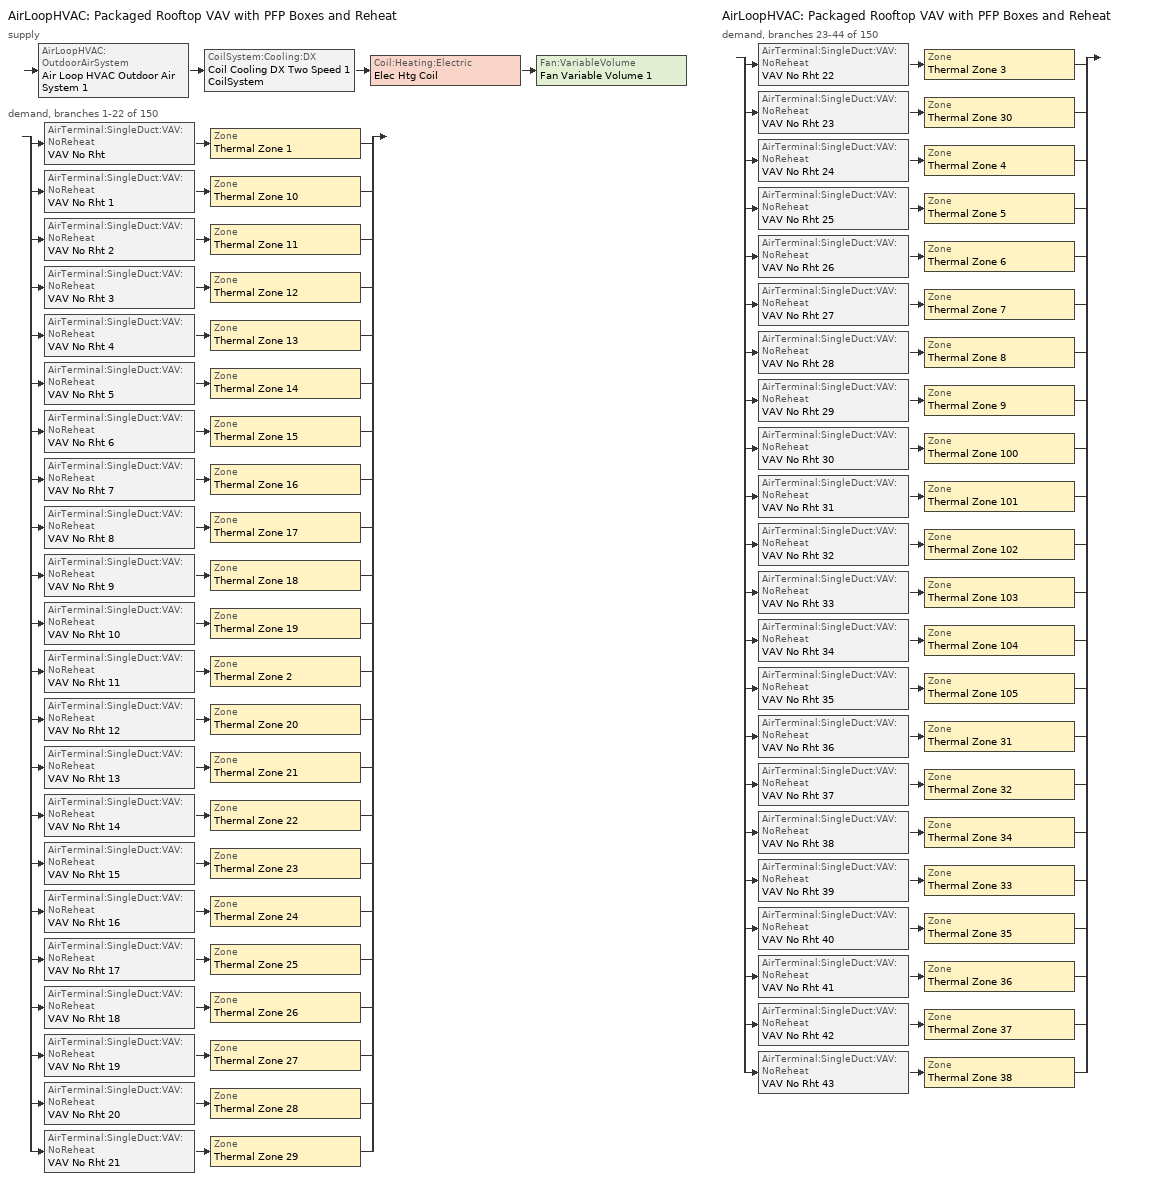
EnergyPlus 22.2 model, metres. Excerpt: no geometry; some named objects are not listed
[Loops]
AirLoopHVAC 'Packaged Rooftop VAV with PFP Boxes and Reheat'
 supply: AirLoopHVAC:OutdoorAirSystem 'Air Loop HVAC Outdoor Air System 1' > CoilSystem:Cooling:DX 'Coil Cooling DX Two Speed 1 CoilSystem' > Coil:Heating:Electric 'Elec Htg Coil' > Fan:VariableVolume 'Fan Variable Volume 1'
 demand, branches 1-22 of 150: split
  | AirTerminal:SingleDuct:VAV:NoReheat 'VAV No Rht' > Zone 'Thermal Zone 1'
  | AirTerminal:SingleDuct:VAV:NoReheat 'VAV No Rht 1' > Zone 'Thermal Zone 10'
  | AirTerminal:SingleDuct:VAV:NoReheat 'VAV No Rht 2' > Zone 'Thermal Zone 11'
  | AirTerminal:SingleDuct:VAV:NoReheat 'VAV No Rht 3' > Zone 'Thermal Zone 12'
  | AirTerminal:SingleDuct:VAV:NoReheat 'VAV No Rht 4' > Zone 'Thermal Zone 13'
  | AirTerminal:SingleDuct:VAV:NoReheat 'VAV No Rht 5' > Zone 'Thermal Zone 14'
  | AirTerminal:SingleDuct:VAV:NoReheat 'VAV No Rht 6' > Zone 'Thermal Zone 15'
  | AirTerminal:SingleDuct:VAV:NoReheat 'VAV No Rht 7' > Zone 'Thermal Zone 16'
  | AirTerminal:SingleDuct:VAV:NoReheat 'VAV No Rht 8' > Zone 'Thermal Zone 17'
  | AirTerminal:SingleDuct:VAV:NoReheat 'VAV No Rht 9' > Zone 'Thermal Zone 18'
  | AirTerminal:SingleDuct:VAV:NoReheat 'VAV No Rht 10' > Zone 'Thermal Zone 19'
  | AirTerminal:SingleDuct:VAV:NoReheat 'VAV No Rht 11' > Zone 'Thermal Zone 2'
  | AirTerminal:SingleDuct:VAV:NoReheat 'VAV No Rht 12' > Zone 'Thermal Zone 20'
  | AirTerminal:SingleDuct:VAV:NoReheat 'VAV No Rht 13' > Zone 'Thermal Zone 21'
  | AirTerminal:SingleDuct:VAV:NoReheat 'VAV No Rht 14' > Zone 'Thermal Zone 22'
  | AirTerminal:SingleDuct:VAV:NoReheat 'VAV No Rht 15' > Zone 'Thermal Zone 23'
  | AirTerminal:SingleDuct:VAV:NoReheat 'VAV No Rht 16' > Zone 'Thermal Zone 24'
  | AirTerminal:SingleDuct:VAV:NoReheat 'VAV No Rht 17' > Zone 'Thermal Zone 25'
  | AirTerminal:SingleDuct:VAV:NoReheat 'VAV No Rht 18' > Zone 'Thermal Zone 26'
  | AirTerminal:SingleDuct:VAV:NoReheat 'VAV No Rht 19' > Zone 'Thermal Zone 27'
  | AirTerminal:SingleDuct:VAV:NoReheat 'VAV No Rht 20' > Zone 'Thermal Zone 28'
  | AirTerminal:SingleDuct:VAV:NoReheat 'VAV No Rht 21' > Zone 'Thermal Zone 29'
AirLoopHVAC 'Packaged Rooftop VAV with PFP Boxes and Reheat'
 demand, branches 23-44 of 150: split
  | AirTerminal:SingleDuct:VAV:NoReheat 'VAV No Rht 22' > Zone 'Thermal Zone 3'
  | AirTerminal:SingleDuct:VAV:NoReheat 'VAV No Rht 23' > Zone 'Thermal Zone 30'
  | AirTerminal:SingleDuct:VAV:NoReheat 'VAV No Rht 24' > Zone 'Thermal Zone 4'
  | AirTerminal:SingleDuct:VAV:NoReheat 'VAV No Rht 25' > Zone 'Thermal Zone 5'
  | AirTerminal:SingleDuct:VAV:NoReheat 'VAV No Rht 26' > Zone 'Thermal Zone 6'
  | AirTerminal:SingleDuct:VAV:NoReheat 'VAV No Rht 27' > Zone 'Thermal Zone 7'
  | AirTerminal:SingleDuct:VAV:NoReheat 'VAV No Rht 28' > Zone 'Thermal Zone 8'
  | AirTerminal:SingleDuct:VAV:NoReheat 'VAV No Rht 29' > Zone 'Thermal Zone 9'
  | AirTerminal:SingleDuct:VAV:NoReheat 'VAV No Rht 30' > Zone 'Thermal Zone 100'
  | AirTerminal:SingleDuct:VAV:NoReheat 'VAV No Rht 31' > Zone 'Thermal Zone 101'
  | AirTerminal:SingleDuct:VAV:NoReheat 'VAV No Rht 32' > Zone 'Thermal Zone 102'
  | AirTerminal:SingleDuct:VAV:NoReheat 'VAV No Rht 33' > Zone 'Thermal Zone 103'
  | AirTerminal:SingleDuct:VAV:NoReheat 'VAV No Rht 34' > Zone 'Thermal Zone 104'
  | AirTerminal:SingleDuct:VAV:NoReheat 'VAV No Rht 35' > Zone 'Thermal Zone 105'
  | AirTerminal:SingleDuct:VAV:NoReheat 'VAV No Rht 36' > Zone 'Thermal Zone 31'
  | AirTerminal:SingleDuct:VAV:NoReheat 'VAV No Rht 37' > Zone 'Thermal Zone 32'
  | AirTerminal:SingleDuct:VAV:NoReheat 'VAV No Rht 38' > Zone 'Thermal Zone 34'
  | AirTerminal:SingleDuct:VAV:NoReheat 'VAV No Rht 39' > Zone 'Thermal Zone 33'
  | AirTerminal:SingleDuct:VAV:NoReheat 'VAV No Rht 40' > Zone 'Thermal Zone 35'
  | AirTerminal:SingleDuct:VAV:NoReheat 'VAV No Rht 41' > Zone 'Thermal Zone 36'
  | AirTerminal:SingleDuct:VAV:NoReheat 'VAV No Rht 42' > Zone 'Thermal Zone 37'
  | AirTerminal:SingleDuct:VAV:NoReheat 'VAV No Rht 43' > Zone 'Thermal Zone 38'
[DesignSpecification:OutdoorAir]
189.1-2009 - Office - ClosedOffice - CZ4-8 Ventilation: Outdoor Air Method=Sum; Outdoor Air Flow per Person=0.00943895; Outdoor Air Flow per Zone Floor Area=0; Outdoor Air Flow per Zone=0; Outdoor Air Flow Air Changes per Hour=0
[DesignSpecification:OutdoorAir:SpaceList] Space 1 Design Specification Outdoor Air Object=189.1-2009 - Office - ClosedOffice - CZ4-8 Ventilation
Name | Space 1
Thermal Zone 1 DSOA Space List | Space 1 - 9
Thermal Zone 10 DSOA Space List | Space 1 - 2
Thermal Zone 100 DSOA Space List | Space 7 - 10
Thermal Zone 101 DSOA Space List | Space 7 - 11
Thermal Zone 102 DSOA Space List | Space 7 - 12
Thermal Zone 103 DSOA Space List | Space 7 - 13
Thermal Zone 104 DSOA Space List | Space 7 - 14
Thermal Zone 105 DSOA Space List | Space 7 - 15
Thermal Zone 11 DSOA Space List | Space 1 - 3
Thermal Zone 12 DSOA Space List | Space 1 - 6
Thermal Zone 13 DSOA Space List | Space 1 - 7
Thermal Zone 14 DSOA Space List | Space 1 - 4
Thermal Zone 15 DSOA Space List | Space 1 - 5
Thermal Zone 16 DSOA Space List | Space 2 - 1
Thermal Zone 17 DSOA Space List | Space 2 - 2
Thermal Zone 18 DSOA Space List | Space 2 - 3
Thermal Zone 19 DSOA Space List | Space 2 - 4
Thermal Zone 2 DSOA Space List | Space 1 - 11
Thermal Zone 20 DSOA Space List | Space 2 - 5
Thermal Zone 21 DSOA Space List | Space 2 - 6
Thermal Zone 22 DSOA Space List | Space 2 - 7
Thermal Zone 23 DSOA Space List | Space 2 - 8
Thermal Zone 24 DSOA Space List | Space 2 - 9
Thermal Zone 25 DSOA Space List | Space 2 - 10
Thermal Zone 26 DSOA Space List | Space 2 - 11
Thermal Zone 27 DSOA Space List | Space 2 - 12
Thermal Zone 28 DSOA Space List | Space 2 - 13
Thermal Zone 29 DSOA Space List | Space 2 - 14
Thermal Zone 3 DSOA Space List | Space 1 - 14
Thermal Zone 30 DSOA Space List | Space 2 - 15
Thermal Zone 31 DSOA Space List | Space 3 - 1
Thermal Zone 32 DSOA Space List | Space 3 - 2
Thermal Zone 33 DSOA Space List | Space 3 - 3
Thermal Zone 34 DSOA Space List | Space 3 - 4
Thermal Zone 35 DSOA Space List | Space 3 - 5
Thermal Zone 36 DSOA Space List | Space 3 - 6
Thermal Zone 37 DSOA Space List | Space 3 - 7
Thermal Zone 38 DSOA Space List | Space 3 - 8
Thermal Zone 4 DSOA Space List | Space 1 - 15
Thermal Zone 5 DSOA Space List | Space 1 - 8
Thermal Zone 6 DSOA Space List | Space 1 - 10
Thermal Zone 7 DSOA Space List | Space 1 - 12
Thermal Zone 8 DSOA Space List | Space 1 - 13
Thermal Zone 9 DSOA Space List | Space 1 - 1
[Sizing:Zone] Zone Cooling Design Supply Air Temperature Input Method=SupplyAirTemperature; Zone Cooling Design Supply Air Temperature=14; Zone Cooling Design Supply Air Temperature Difference=11.11; Zone Heating Design Supply Air Temperature Input Method=SupplyAirTemperature; Zone Heating Design Supply Air Temperature=40; Zone Heating Design Supply Air Temperature Difference=11.11; Zone Cooling Design Supply Air Humidity Ratio=0.0085; Zone Heating Design Supply Air Humidity Ratio=0.008; Cooling Design Air Flow Method=DesignDay; Cooling Design Air Flow Rate=0; Cooling Minimum Air Flow per Zone Floor Area=0.000762; Cooling Minimum Air Flow=0; Cooling Minimum Air Flow Fraction=0; Heating Design Air Flow Method=DesignDay; Heating Design Air Flow Rate=0; Heating Maximum Air Flow per Zone Floor Area=0.002032; Heating Maximum Air Flow=0.141576; Heating Maximum Air Flow Fraction=0.3; Account for Dedicated Outdoor Air System=No; Zone Load Sizing Method=Sensible Load Only No Latent Load; Zone Latent Cooling Design Supply Air Humidity Ratio Input Method=HumidityRatioDifference; Zone Cooling Design Supply Air Humidity Ratio Difference=0.005; Zone Latent Heating Design Supply Air Humidity Ratio Input Method=HumidityRatioDifference; Zone Humidification Design Supply Air Humidity Ratio Difference=0.005
Name | Design Specification Outdoor Air Object
Thermal Zone 1 | Thermal Zone 1 DSOA Space List
Thermal Zone 10 | Thermal Zone 10 DSOA Space List
Thermal Zone 100 | Thermal Zone 100 DSOA Space List
Thermal Zone 101 | Thermal Zone 101 DSOA Space List
Thermal Zone 102 | Thermal Zone 102 DSOA Space List
Thermal Zone 103 | Thermal Zone 103 DSOA Space List
Thermal Zone 104 | Thermal Zone 104 DSOA Space List
Thermal Zone 105 | Thermal Zone 105 DSOA Space List
Thermal Zone 11 | Thermal Zone 11 DSOA Space List
Thermal Zone 12 | Thermal Zone 12 DSOA Space List
Thermal Zone 13 | Thermal Zone 13 DSOA Space List
Thermal Zone 14 | Thermal Zone 14 DSOA Space List
Thermal Zone 15 | Thermal Zone 15 DSOA Space List
Thermal Zone 16 | Thermal Zone 16 DSOA Space List
Thermal Zone 17 | Thermal Zone 17 DSOA Space List
Thermal Zone 18 | Thermal Zone 18 DSOA Space List
Thermal Zone 19 | Thermal Zone 19 DSOA Space List
Thermal Zone 2 | Thermal Zone 2 DSOA Space List
Thermal Zone 20 | Thermal Zone 20 DSOA Space List
Thermal Zone 21 | Thermal Zone 21 DSOA Space List
Thermal Zone 22 | Thermal Zone 22 DSOA Space List
Thermal Zone 23 | Thermal Zone 23 DSOA Space List
Thermal Zone 24 | Thermal Zone 24 DSOA Space List
Thermal Zone 25 | Thermal Zone 25 DSOA Space List
Thermal Zone 26 | Thermal Zone 26 DSOA Space List
Thermal Zone 27 | Thermal Zone 27 DSOA Space List
Thermal Zone 28 | Thermal Zone 28 DSOA Space List
Thermal Zone 29 | Thermal Zone 29 DSOA Space List
Thermal Zone 3 | Thermal Zone 3 DSOA Space List
Thermal Zone 30 | Thermal Zone 30 DSOA Space List
Thermal Zone 31 | Thermal Zone 31 DSOA Space List
Thermal Zone 32 | Thermal Zone 32 DSOA Space List
Thermal Zone 33 | Thermal Zone 33 DSOA Space List
Thermal Zone 34 | Thermal Zone 34 DSOA Space List
Thermal Zone 35 | Thermal Zone 35 DSOA Space List
Thermal Zone 36 | Thermal Zone 36 DSOA Space List
Thermal Zone 37 | Thermal Zone 37 DSOA Space List
Thermal Zone 38 | Thermal Zone 38 DSOA Space List
Thermal Zone 4 | Thermal Zone 4 DSOA Space List
Thermal Zone 5 | Thermal Zone 5 DSOA Space List
Thermal Zone 6 | Thermal Zone 6 DSOA Space List
Thermal Zone 7 | Thermal Zone 7 DSOA Space List
Thermal Zone 8 | Thermal Zone 8 DSOA Space List
Thermal Zone 9 | Thermal Zone 9 DSOA Space List
[Sizing:System]
Packaged Rooftop VAV with PFP Boxes and Reheat: Type of Load to Size On=Sensible; Design Outdoor Air Flow Rate=Autosize; Central Heating Maximum System Air Flow Ratio=0.3; Preheat Design Temperature=7; Preheat Design Humidity Ratio=0.008; Precool Design Temperature=12.8; Precool Design Humidity Ratio=0.008; Central Cooling Design Supply Air Temperature=12.8; Central Heating Design Supply Air Temperature=16.7; Type of Zone Sum to Use=NonCoincident; 100 Outdoor Air in Cooling=Yes; 100 Outdoor Air in Heating=Yes; Central Cooling Design Supply Air Humidity Ratio=0.0085; Central Heating Design Supply Air Humidity Ratio=0.008; Cooling Supply Air Flow Rate Method=DesignDay; Cooling Supply Air Flow Rate=0; Cooling Supply Air Flow Rate Per Floor Area=0.00996765; Cooling Fraction of Autosized Cooling Supply Air Flow Rate=1; Cooling Supply Air Flow Rate Per Unit Cooling Capacity=3.94755e-05; Heating Supply Air Flow Rate Method=DesignDay; Heating Supply Air Flow Rate=0; Heating Supply Air Flow Rate Per Floor Area=0.00996765; Heating Fraction of Autosized Heating Supply Air Flow Rate=1; Heating Fraction of Autosized Cooling Supply Air Flow Rate=1; Heating Supply Air Flow Rate Per Unit Heating Capacity=3.15882e-05; System Outdoor Air Method=ZoneSum; Zone Maximum Outdoor Air Fraction=1; Cooling Design Capacity Method=CoolingDesignCapacity; Cooling Design Capacity=Autosize; Cooling Design Capacity Per Floor Area=234.7; Fraction of Autosized Cooling Design Capacity=1; Heating Design Capacity Method=HeatingDesignCapacity; Heating Design Capacity=Autosize; Heating Design Capacity Per Floor Area=157; Fraction of Autosized Heating Design Capacity=1; Central Cooling Capacity Control Method=OnOff; Occupant Diversity=Autosize
[ZoneControl:Thermostat] Temperature Difference Between Cutout And Setpoint=0
Name | Zone or ZoneList | Control Type Schedule | Control 1
Thermal Zone 1 Thermostat | Thermal Zone 1 | Thermal Zone 1 Thermostat Schedule | Thermostat Setpoint Dual Setpoint 1
Thermal Zone 10 Thermostat | Thermal Zone 10 | Thermal Zone 10 Thermostat Schedule | Thermostat Setpoint Dual Setpoint 38
Thermal Zone 100 Thermostat | Thermal Zone 100 | Thermal Zone 100 Thermostat Schedule | Thermostat Setpoint Dual Setpoint 103
Thermal Zone 101 Thermostat | Thermal Zone 101 | Thermal Zone 101 Thermostat Schedule | Thermostat Setpoint Dual Setpoint 112
Thermal Zone 102 Thermostat | Thermal Zone 102 | Thermal Zone 102 Thermostat Schedule | Thermostat Setpoint Dual Setpoint 106
Thermal Zone 103 Thermostat | Thermal Zone 103 | Thermal Zone 103 Thermostat Schedule | Thermostat Setpoint Dual Setpoint 114
Thermal Zone 104 Thermostat | Thermal Zone 104 | Thermal Zone 104 Thermostat Schedule | Thermostat Setpoint Dual Setpoint 111
Thermal Zone 105 Thermostat | Thermal Zone 105 | Thermal Zone 105 Thermostat Schedule | Thermostat Setpoint Dual Setpoint 107
Thermal Zone 11 Thermostat | Thermal Zone 11 | Thermal Zone 11 Thermostat Schedule | Thermostat Setpoint Dual Setpoint 47
Thermal Zone 12 Thermostat | Thermal Zone 12 | Thermal Zone 12 Thermostat Schedule | Thermostat Setpoint Dual Setpoint 29
Thermal Zone 13 Thermostat | Thermal Zone 13 | Thermal Zone 13 Thermostat Schedule | Thermostat Setpoint Dual Setpoint 37
Thermal Zone 14 Thermostat | Thermal Zone 14 | Thermal Zone 14 Thermostat Schedule | Thermostat Setpoint Dual Setpoint 46
Thermal Zone 15 Thermostat | Thermal Zone 15 | Thermal Zone 15 Thermostat Schedule | Thermostat Setpoint Dual Setpoint 6
Thermal Zone 16 Thermostat | Thermal Zone 16 | Thermal Zone 16 Thermostat Schedule | Thermostat Setpoint Dual Setpoint 8
Thermal Zone 17 Thermostat | Thermal Zone 17 | Thermal Zone 17 Thermostat Schedule | Thermostat Setpoint Dual Setpoint 25
Thermal Zone 18 Thermostat | Thermal Zone 18 | Thermal Zone 18 Thermostat Schedule | Thermostat Setpoint Dual Setpoint 40
Thermal Zone 19 Thermostat | Thermal Zone 19 | Thermal Zone 19 Thermostat Schedule | Thermostat Setpoint Dual Setpoint 7
Thermal Zone 2 Thermostat | Thermal Zone 2 | Thermal Zone 2 Thermostat Schedule | Thermostat Setpoint Dual Setpoint 44
Thermal Zone 20 Thermostat | Thermal Zone 20 | Thermal Zone 20 Thermostat Schedule | Thermostat Setpoint Dual Setpoint 11
Thermal Zone 21 Thermostat | Thermal Zone 21 | Thermal Zone 21 Thermostat Schedule | Thermostat Setpoint Dual Setpoint 10
Thermal Zone 22 Thermostat | Thermal Zone 22 | Thermal Zone 22 Thermostat Schedule | Thermostat Setpoint Dual Setpoint 23
Thermal Zone 23 Thermostat | Thermal Zone 23 | Thermal Zone 23 Thermostat Schedule | Thermostat Setpoint Dual Setpoint 86
Thermal Zone 24 Thermostat | Thermal Zone 24 | Thermal Zone 24 Thermostat Schedule | Thermostat Setpoint Dual Setpoint 87
Thermal Zone 25 Thermostat | Thermal Zone 25 | Thermal Zone 25 Thermostat Schedule | Thermostat Setpoint Dual Setpoint 2
Thermal Zone 26 Thermostat | Thermal Zone 26 | Thermal Zone 26 Thermostat Schedule | Thermostat Setpoint Dual Setpoint 5
Thermal Zone 27 Thermostat | Thermal Zone 27 | Thermal Zone 27 Thermostat Schedule | Thermostat Setpoint Dual Setpoint 3
Thermal Zone 28 Thermostat | Thermal Zone 28 | Thermal Zone 28 Thermostat Schedule | Thermostat Setpoint Dual Setpoint 12
Thermal Zone 29 Thermostat | Thermal Zone 29 | Thermal Zone 29 Thermostat Schedule | Thermostat Setpoint Dual Setpoint 13
Thermal Zone 3 Thermostat | Thermal Zone 3 | Thermal Zone 3 Thermostat Schedule | Thermostat Setpoint Dual Setpoint 24
Thermal Zone 30 Thermostat | Thermal Zone 30 | Thermal Zone 30 Thermostat Schedule | Thermostat Setpoint Dual Setpoint 9
Thermal Zone 31 Thermostat | Thermal Zone 31 | Thermal Zone 31 Thermostat Schedule | Thermostat Setpoint Dual Setpoint 68
Thermal Zone 32 Thermostat | Thermal Zone 32 | Thermal Zone 32 Thermostat Schedule | Thermostat Setpoint Dual Setpoint 70
Thermal Zone 33 Thermostat | Thermal Zone 33 | Thermal Zone 33 Thermostat Schedule | Thermostat Setpoint Dual Setpoint 62
Thermal Zone 34 Thermostat | Thermal Zone 34 | Thermal Zone 34 Thermostat Schedule | Thermostat Setpoint Dual Setpoint 61
Thermal Zone 35 Thermostat | Thermal Zone 35 | Thermal Zone 35 Thermostat Schedule | Thermostat Setpoint Dual Setpoint 65
Thermal Zone 36 Thermostat | Thermal Zone 36 | Thermal Zone 36 Thermostat Schedule | Thermostat Setpoint Dual Setpoint 79
Thermal Zone 37 Thermostat | Thermal Zone 37 | Thermal Zone 37 Thermostat Schedule | Thermostat Setpoint Dual Setpoint 76
Thermal Zone 38 Thermostat | Thermal Zone 38 | Thermal Zone 38 Thermostat Schedule | Thermostat Setpoint Dual Setpoint 80
Thermal Zone 4 Thermostat | Thermal Zone 4 | Thermal Zone 4 Thermostat Schedule | Thermostat Setpoint Dual Setpoint 39
Thermal Zone 5 Thermostat | Thermal Zone 5 | Thermal Zone 5 Thermostat Schedule | Thermostat Setpoint Dual Setpoint 4
Thermal Zone 6 Thermostat | Thermal Zone 6 | Thermal Zone 6 Thermostat Schedule | Thermostat Setpoint Dual Setpoint 42
Thermal Zone 7 Thermostat | Thermal Zone 7 | Thermal Zone 7 Thermostat Schedule | Thermostat Setpoint Dual Setpoint 33
Thermal Zone 8 Thermostat | Thermal Zone 8 | Thermal Zone 8 Thermostat Schedule | Thermostat Setpoint Dual Setpoint 36
Thermal Zone 9 Thermostat | Thermal Zone 9 | Thermal Zone 9 Thermostat Schedule | Thermostat Setpoint Dual Setpoint 41
[ThermostatSetpoint:DualSetpoint] Heating Setpoint Temperature Schedule=default heating; Cooling Setpoint Temperature Schedule=default cooling
Thermostat Setpoint Dual Setpoint 1; Thermostat Setpoint Dual Setpoint 38; Thermostat Setpoint Dual Setpoint 103; Thermostat Setpoint Dual Setpoint 112; Thermostat Setpoint Dual Setpoint 106; Thermostat Setpoint Dual Setpoint 114; Thermostat Setpoint Dual Setpoint 111; Thermostat Setpoint Dual Setpoint 107; Thermostat Setpoint Dual Setpoint 47; Thermostat Setpoint Dual Setpoint 29; Thermostat Setpoint Dual Setpoint 37; Thermostat Setpoint Dual Setpoint 46; Thermostat Setpoint Dual Setpoint 6; Thermostat Setpoint Dual Setpoint 8; Thermostat Setpoint Dual Setpoint 25; Thermostat Setpoint Dual Setpoint 40; Thermostat Setpoint Dual Setpoint 7; Thermostat Setpoint Dual Setpoint 44; Thermostat Setpoint Dual Setpoint 11; Thermostat Setpoint Dual Setpoint 10; Thermostat Setpoint Dual Setpoint 23; Thermostat Setpoint Dual Setpoint 86; Thermostat Setpoint Dual Setpoint 87; Thermostat Setpoint Dual Setpoint 2; Thermostat Setpoint Dual Setpoint 5; Thermostat Setpoint Dual Setpoint 3; Thermostat Setpoint Dual Setpoint 12; Thermostat Setpoint Dual Setpoint 13; Thermostat Setpoint Dual Setpoint 24; Thermostat Setpoint Dual Setpoint 9; Thermostat Setpoint Dual Setpoint 68; Thermostat Setpoint Dual Setpoint 70; Thermostat Setpoint Dual Setpoint 62; Thermostat Setpoint Dual Setpoint 61; Thermostat Setpoint Dual Setpoint 65; Thermostat Setpoint Dual Setpoint 79; Thermostat Setpoint Dual Setpoint 76; Thermostat Setpoint Dual Setpoint 80; Thermostat Setpoint Dual Setpoint 39; Thermostat Setpoint Dual Setpoint 4; Thermostat Setpoint Dual Setpoint 42; Thermostat Setpoint Dual Setpoint 33; Thermostat Setpoint Dual Setpoint 36; Thermostat Setpoint Dual Setpoint 41
[AirTerminal:SingleDuct:VAV:NoReheat] Availability Schedule=Always On Discrete hvac_library; Maximum Air Flow Rate=Autosize; Zone Minimum Air Flow Input Method=Constant; Constant Minimum Air Flow Fraction=0.3; Fixed Minimum Air Flow Rate=Autosize
VAV No Rht; VAV No Rht 1; VAV No Rht 30; VAV No Rht 31; VAV No Rht 32; VAV No Rht 33; VAV No Rht 34; VAV No Rht 35; VAV No Rht 2; VAV No Rht 3; VAV No Rht 4; VAV No Rht 5; VAV No Rht 6; VAV No Rht 7; VAV No Rht 8; VAV No Rht 9; VAV No Rht 10; VAV No Rht 11; VAV No Rht 12; VAV No Rht 13; VAV No Rht 14; VAV No Rht 15; VAV No Rht 16; VAV No Rht 17; VAV No Rht 18; VAV No Rht 19; VAV No Rht 20; VAV No Rht 21; VAV No Rht 22; VAV No Rht 23; VAV No Rht 36; VAV No Rht 37; VAV No Rht 39; VAV No Rht 38; VAV No Rht 40; VAV No Rht 41; VAV No Rht 42; VAV No Rht 43; VAV No Rht 24; VAV No Rht 25; VAV No Rht 26; VAV No Rht 27; VAV No Rht 28; VAV No Rht 29
[Zone equipment]
Thermal Zone 1: VAV No Rht
Thermal Zone 10: VAV No Rht 1
Thermal Zone 100: VAV No Rht 30
Thermal Zone 101: VAV No Rht 31
Thermal Zone 102: VAV No Rht 32
Thermal Zone 103: VAV No Rht 33
Thermal Zone 104: VAV No Rht 34
Thermal Zone 105: VAV No Rht 35
Thermal Zone 11: VAV No Rht 2
Thermal Zone 12: VAV No Rht 3
Thermal Zone 13: VAV No Rht 4
Thermal Zone 14: VAV No Rht 5
Thermal Zone 15: VAV No Rht 6
Thermal Zone 16: VAV No Rht 7
Thermal Zone 17: VAV No Rht 8
Thermal Zone 18: VAV No Rht 9
Thermal Zone 19: VAV No Rht 10
Thermal Zone 2: VAV No Rht 11
Thermal Zone 20: VAV No Rht 12
Thermal Zone 21: VAV No Rht 13
Thermal Zone 22: VAV No Rht 14
Thermal Zone 23: VAV No Rht 15
Thermal Zone 24: VAV No Rht 16
Thermal Zone 25: VAV No Rht 17
Thermal Zone 26: VAV No Rht 18
Thermal Zone 27: VAV No Rht 19
Thermal Zone 28: VAV No Rht 20
Thermal Zone 29: VAV No Rht 21
Thermal Zone 3: VAV No Rht 22
Thermal Zone 30: VAV No Rht 23
Thermal Zone 31: VAV No Rht 36
Thermal Zone 32: VAV No Rht 37
Thermal Zone 33: VAV No Rht 39
Thermal Zone 34: VAV No Rht 38
Thermal Zone 35: VAV No Rht 40
Thermal Zone 36: VAV No Rht 41
Thermal Zone 37: VAV No Rht 42
Thermal Zone 38: VAV No Rht 43
Thermal Zone 4: VAV No Rht 24
Thermal Zone 5: VAV No Rht 25
Thermal Zone 6: VAV No Rht 26
Thermal Zone 7: VAV No Rht 27
Thermal Zone 8: VAV No Rht 28
Thermal Zone 9: VAV No Rht 29
[Fan:VariableVolume]
Fan Variable Volume 1: Availability Schedule=Always On Discrete; Fan Total Efficiency=0.6045; Pressure Rise=500; Maximum Flow Rate=AutoSize; Fan Power Minimum Flow Rate Input Method=FixedFlowRate; Fan Power Minimum Flow Fraction=0; Fan Power Minimum Air Flow Rate=0; Motor Efficiency=0.93; Motor In Airstream Fraction=1; Fan Power Coefficient 1=0.0407599; Fan Power Coefficient 2=0.088045; Fan Power Coefficient 3=-0.0729261; Fan Power Coefficient 4=0.94374; Fan Power Coefficient 5=0; EndUse Subcategory=General
[Coil:Cooling:DX:TwoSpeed]
Coil Cooling DX Two Speed 1: Availability Schedule=Always On Discrete; High Speed Gross Rated Total Cooling Capacity=Autosize; High Speed Rated Sensible Heat Ratio=Autosize; High Speed Gross Rated Cooling COP=3; High Speed Rated Air Flow Rate=Autosize; Unit Internal Static Air Pressure=773.3; Total Cooling Capacity Function of Temperature Curve=Curve Biquadratic 1; Total Cooling Capacity Function of Flow Fraction Curve=Curve Quadratic 1; Energy Input Ratio Function of Temperature Curve=Curve Biquadratic 2; Energy Input Ratio Function of Flow Fraction Curve=Curve Quadratic 2; Part Load Fraction Correlation Curve=Curve Quadratic 3; Low Speed Gross Rated Total Cooling Capacity=Autosize; Low Speed Gross Rated Sensible Heat Ratio=0.69; Low Speed Gross Rated Cooling COP=3; Low Speed Rated Air Flow Rate=Autosize; Low Speed Total Cooling Capacity Function of Temperature Curve=Curve Biquadratic 3; Low Speed Energy Input Ratio Function of Temperature Curve=Curve Biquadratic 4; Condenser Type=AirCooled; Minimum Outdoor DryBulb Temperature for Compressor Operation=-25; High Speed Evaporative Condenser Effectiveness=0.9; High Speed Evaporative Condenser Air Flow Rate=Autosize; High Speed Evaporative Condenser Pump Rated Power Consumption=Autosize; Low Speed Evaporative Condenser Effectiveness=0.9; Low Speed Evaporative Condenser Air Flow Rate=Autosize; Low Speed Evaporative Condenser Pump Rated Power Consumption=Autosize; Basin Heater Capacity=0; Basin Heater Setpoint Temperature=2
[Coil:Heating:Electric]
Elec Htg Coil: Availability Schedule=Always On Discrete hvac_library; Efficiency=1; Nominal Capacity=Autosize
[CoilSystem:Cooling:DX]
Coil Cooling DX Two Speed 1 CoilSystem: Availability Schedule=Always On Discrete; Cooling Coil=Coil Cooling DX Two Speed 1
[Controller:OutdoorAir]
Controller Outdoor Air 1: Minimum Outdoor Air Flow Rate=0; Maximum Outdoor Air Flow Rate=Autosize; Economizer Control Type=NoEconomizer; Economizer Control Action Type=ModulateFlow; Economizer Maximum Limit DryBulb Temperature=28; Economizer Maximum Limit Enthalpy=64000; Economizer Minimum Limit DryBulb Temperature=-100; Lockout Type=NoLockout; Minimum Limit Type=FixedMinimum; Mechanical Ventilation Controller=Controller Mechanical Ventilation 1; High Humidity Control=No; Control High Indoor Humidity Based on Outdoor Humidity Ratio=Yes; Heat Recovery Bypass Control Type=BypassWhenWithinEconomizerLimits
[Controller:MechanicalVentilation]
Controller Mechanical Ventilation 1: Availability Schedule=Always On Discrete; Demand Controlled Ventilation=No; System Outdoor Air Method=ZoneSum; Zone or ZoneList 1=Thermal Zone 1; Design Specification Outdoor Air Object Name 1=189.1-2009 - Office - ClosedOffice - CZ4-8 Ventilation; Zone or ZoneList 2=Thermal Zone 10; Design Specification Outdoor Air Object Name 2=189.1-2009 - Office - ClosedOffice - CZ4-8 Ventilation; Zone or ZoneList 3=Thermal Zone 100; Design Specification Outdoor Air Object Name 3=189.1-2009 - Office - ClosedOffice - CZ4-8 Ventilation; Zone or ZoneList 4=Thermal Zone 101; Design Specification Outdoor Air Object Name 4=189.1-2009 - Office - ClosedOffice - CZ4-8 Ventilation; Zone or ZoneList 5=Thermal Zone 102; Design Specification Outdoor Air Object Name 5=189.1-2009 - Office - ClosedOffice - CZ4-8 Ventilation; Zone or ZoneList 6=Thermal Zone 103; Design Specification Outdoor Air Object Name 6=189.1-2009 - Office - ClosedOffice - CZ4-8 Ventilation; Zone or ZoneList 7=Thermal Zone 104; Design Specification Outdoor Air Object Name 7=189.1-2009 - Office - ClosedOffice - CZ4-8 Ventilation; Zone or ZoneList 8=Thermal Zone 105; Design Specification Outdoor Air Object Name 8=189.1-2009 - Office - ClosedOffice - CZ4-8 Ventilation; Zone or ZoneList 9=Thermal Zone 106; Design Specification Outdoor Air Object Name 9=189.1-2009 - Office - ClosedOffice - CZ4-8 Ventilation; Zone or ZoneList 10=Thermal Zone 107; Design Specification Outdoor Air Object Name 10=189.1-2009 - Office - ClosedOffice - CZ4-8 Ventilation; Zone or ZoneList 11=Thermal Zone 108; Design Specification Outdoor Air Object Name 11=189.1-2009 - Office - ClosedOffice - CZ4-8 Ventilation; Zone or ZoneList 12=Thermal Zone 109; Design Specification Outdoor Air Object Name 12=189.1-2009 - Office - ClosedOffice - CZ4-8 Ventilation; Zone or ZoneList 13=Thermal Zone 11; Design Specification Outdoor Air Object Name 13=189.1-2009 - Office - ClosedOffice - CZ4-8 Ventilation; Zone or ZoneList 14=Thermal Zone 110; Design Specification Outdoor Air Object Name 14=189.1-2009 - Office - ClosedOffice - CZ4-8 Ventilation; Zone or ZoneList 15=Thermal Zone 111; Design Specification Outdoor Air Object Name 15=189.1-2009 - Office - ClosedOffice - CZ4-8 Ventilation; Zone or ZoneList 16=Thermal Zone 112; Design Specification Outdoor Air Object Name 16=189.1-2009 - Office - ClosedOffice - CZ4-8 Ventilation; Zone or ZoneList 17=Thermal Zone 113; Design Specification Outdoor Air Object Name 17=189.1-2009 - Office - ClosedOffice - CZ4-8 Ventilation; Zone or ZoneList 18=Thermal Zone 114; Design Specification Outdoor Air Object Name 18=189.1-2009 - Office - ClosedOffice - CZ4-8 Ventilation; Zone or ZoneList 19=Thermal Zone 115; Design Specification Outdoor Air Object Name 19=189.1-2009 - Office - ClosedOffice - CZ4-8 Ventilation; Zone or ZoneList 20=Thermal Zone 116; Design Specification Outdoor Air Object Name 20=189.1-2009 - Office - ClosedOffice - CZ4-8 Ventilation; Zone or ZoneList 21=Thermal Zone 117; Design Specification Outdoor Air Object Name 21=189.1-2009 - Office - ClosedOffice - CZ4-8 Ventilation; Zone or ZoneList 22=Thermal Zone 118; Design Specification Outdoor Air Object Name 22=189.1-2009 - Office - ClosedOffice - CZ4-8 Ventilation; Zone or ZoneList 23=Thermal Zone 119; Design Specification Outdoor Air Object Name 23=189.1-2009 - Office - ClosedOffice - CZ4-8 Ventilation; Zone or ZoneList 24=Thermal Zone 12; Design Specification Outdoor Air Object Name 24=189.1-2009 - Office - ClosedOffice - CZ4-8 Ventilation; Zone or ZoneList 25=Thermal Zone 120; Design Specification Outdoor Air Object Name 25=189.1-2009 - Office - ClosedOffice - CZ4-8 Ventilation; Zone or ZoneList 26=Thermal Zone 121; Design Specification Outdoor Air Object Name 26=189.1-2009 - Office - ClosedOffice - CZ4-8 Ventilation; Zone or ZoneList 27=Thermal Zone 122; Design Specification Outdoor Air Object Name 27=189.1-2009 - Office - ClosedOffice - CZ4-8 Ventilation; Zone or ZoneList 28=Thermal Zone 123; Design Specification Outdoor Air Object Name 28=189.1-2009 - Office - ClosedOffice - CZ4-8 Ventilation; Zone or ZoneList 29=Thermal Zone 124; Design Specification Outdoor Air Object Name 29=189.1-2009 - Office - ClosedOffice - CZ4-8 Ventilation; Zone or ZoneList 30=Thermal Zone 125; Design Specification Outdoor Air Object Name 30=189.1-2009 - Office - ClosedOffice - CZ4-8 Ventilation; Zone or ZoneList 31=Thermal Zone 126; Design Specification Outdoor Air Object Name 31=189.1-2009 - Office - ClosedOffice - CZ4-8 Ventilation; Zone or ZoneList 32=Thermal Zone 127; Design Specification Outdoor Air Object Name 32=189.1-2009 - Office - ClosedOffice - CZ4-8 Ventilation; Zone or ZoneList 33=Thermal Zone 128; Design Specification Outdoor Air Object Name 33=189.1-2009 - Office - ClosedOffice - CZ4-8 Ventilation; Zone or ZoneList 34=Thermal Zone 129; Design Specification Outdoor Air Object Name 34=189.1-2009 - Office - ClosedOffice - CZ4-8 Ventilation; Zone or ZoneList 35=Thermal Zone 13; Design Specification Outdoor Air Object Name 35=189.1-2009 - Office - ClosedOffice - CZ4-8 Ventilation; Zone or ZoneList 36=Thermal Zone 130; Design Specification Outdoor Air Object Name 36=189.1-2009 - Office - ClosedOffice - CZ4-8 Ventilation; Zone or ZoneList 37=Thermal Zone 131; Design Specification Outdoor Air Object Name 37=189.1-2009 - Office - ClosedOffice - CZ4-8 Ventilation; Zone or ZoneList 38=Thermal Zone 132; Design Specification Outdoor Air Object Name 38=189.1-2009 - Office - ClosedOffice - CZ4-8 Ventilation; Zone or ZoneList 39=Thermal Zone 133; Design Specification Outdoor Air Object Name 39=189.1-2009 - Office - ClosedOffice - CZ4-8 Ventilation; Zone or ZoneList 40=Thermal Zone 134; Design Specification Outdoor Air Object Name 40=189.1-2009 - Office - ClosedOffice - CZ4-8 Ventilation; Zone or ZoneList 41=Thermal Zone 135; Design Specification Outdoor Air Object Name 41=189.1-2009 - Office - ClosedOffice - CZ4-8 Ventilation; Zone or ZoneList 42=Thermal Zone 136; Design Specification Outdoor Air Object Name 42=189.1-2009 - Office - ClosedOffice - CZ4-8 Ventilation; Zone or ZoneList 43=Thermal Zone 137; Design Specification Outdoor Air Object Name 43=189.1-2009 - Office - ClosedOffice - CZ4-8 Ventilation; Zone or ZoneList 44=Thermal Zone 138; Design Specification Outdoor Air Object Name 44=189.1-2009 - Office - ClosedOffice - CZ4-8 Ventilation; Zone or ZoneList 45=Thermal Zone 139; Design Specification Outdoor Air Object Name 45=189.1-2009 - Office - ClosedOffice - CZ4-8 Ventilation; Zone or ZoneList 46=Thermal Zone 14; Design Specification Outdoor Air Object Name 46=189.1-2009 - Office - ClosedOffice - CZ4-8 Ventilation; Zone or ZoneList 47=Thermal Zone 140; Design Specification Outdoor Air Object Name 47=189.1-2009 - Office - ClosedOffice - CZ4-8 Ventilation; Zone or ZoneList 48=Thermal Zone 141; Design Specification Outdoor Air Object Name 48=189.1-2009 - Office - ClosedOffice - CZ4-8 Ventilation; Zone or ZoneList 49=Thermal Zone 142; Design Specification Outdoor Air Object Name 49=189.1-2009 - Office - ClosedOffice - CZ4-8 Ventilation; Zone or ZoneList 50=Thermal Zone 143; Design Specification Outdoor Air Object Name 50=189.1-2009 - Office - ClosedOffice - CZ4-8 Ventilation; Zone or ZoneList 51=Thermal Zone 144; Design Specification Outdoor Air Object Name 51=189.1-2009 - Office - ClosedOffice - CZ4-8 Ventilation; Zone or ZoneList 52=Thermal Zone 145; Design Specification Outdoor Air Object Name 52=189.1-2009 - Office - ClosedOffice - CZ4-8 Ventilation; Zone or ZoneList 53=Thermal Zone 146; Design Specification Outdoor Air Object Name 53=189.1-2009 - Office - ClosedOffice - CZ4-8 Ventilation; Zone or ZoneList 54=Thermal Zone 147; Design Specification Outdoor Air Object Name 54=189.1-2009 - Office - ClosedOffice - CZ4-8 Ventilation; Zone or ZoneList 55=Thermal Zone 148; Design Specification Outdoor Air Object Name 55=189.1-2009 - Office - ClosedOffice - CZ4-8 Ventilation; Zone or ZoneList 56=Thermal Zone 149; Design Specification Outdoor Air Object Name 56=189.1-2009 - Office - ClosedOffice - CZ4-8 Ventilation; Zone or ZoneList 57=Thermal Zone 15; Design Specification Outdoor Air Object Name 57=189.1-2009 - Office - ClosedOffice - CZ4-8 Ventilation; Zone or ZoneList 58=Thermal Zone 150; Design Specification Outdoor Air Object Name 58=189.1-2009 - Office - ClosedOffice - CZ4-8 Ventilation; Zone or ZoneList 59=Thermal Zone 16; Design Specification Outdoor Air Object Name 59=189.1-2009 - Office - ClosedOffice - CZ4-8 Ventilation; Zone or ZoneList 60=Thermal Zone 17; Design Specification Outdoor Air Object Name 60=189.1-2009 - Office - ClosedOffice - CZ4-8 Ventilation; Zone or ZoneList 61=Thermal Zone 18; Design Specification Outdoor Air Object Name 61=189.1-2009 - Office - ClosedOffice - CZ4-8 Ventilation; Zone or ZoneList 62=Thermal Zone 19; Design Specification Outdoor Air Object Name 62=189.1-2009 - Office - ClosedOffice - CZ4-8 Ventilation; Zone or ZoneList 63=Thermal Zone 2; Design Specification Outdoor Air Object Name 63=189.1-2009 - Office - ClosedOffice - CZ4-8 Ventilation; Zone or ZoneList 64=Thermal Zone 20; Design Specification Outdoor Air Object Name 64=189.1-2009 - Office - ClosedOffice - CZ4-8 Ventilation; Zone or ZoneList 65=Thermal Zone 21; Design Specification Outdoor Air Object Name 65=189.1-2009 - Office - ClosedOffice - CZ4-8 Ventilation; Zone or ZoneList 66=Thermal Zone 22; Design Specification Outdoor Air Object Name 66=189.1-2009 - Office - ClosedOffice - CZ4-8 Ventilation; Zone or ZoneList 67=Thermal Zone 23; Design Specification Outdoor Air Object Name 67=189.1-2009 - Office - ClosedOffice - CZ4-8 Ventilation; Zone or ZoneList 68=Thermal Zone 24; Design Specification Outdoor Air Object Name 68=189.1-2009 - Office - ClosedOffice - CZ4-8 Ventilation; Zone or ZoneList 69=Thermal Zone 25; Design Specification Outdoor Air Object Name 69=189.1-2009 - Office - ClosedOffice - CZ4-8 Ventilation; Zone or ZoneList 70=Thermal Zone 26; Design Specification Outdoor Air Object Name 70=189.1-2009 - Office - ClosedOffice - CZ4-8 Ventilation; Zone or ZoneList 71=Thermal Zone 27; Design Specification Outdoor Air Object Name 71=189.1-2009 - Office - ClosedOffice - CZ4-8 Ventilation; Zone or ZoneList 72=Thermal Zone 28; Design Specification Outdoor Air Object Name 72=189.1-2009 - Office - ClosedOffice - CZ4-8 Ventilation; Zone or ZoneList 73=Thermal Zone 29; Design Specification Outdoor Air Object Name 73=189.1-2009 - Office - ClosedOffice - CZ4-8 Ventilation; Zone or ZoneList 74=Thermal Zone 3; Design Specification Outdoor Air Object Name 74=189.1-2009 - Office - ClosedOffice - CZ4-8 Ventilation; Zone or ZoneList 75=Thermal Zone 30; Design Specification Outdoor Air Object Name 75=189.1-2009 - Office - ClosedOffice - CZ4-8 Ventilation; Zone or ZoneList 76=Thermal Zone 31; Design Specification Outdoor Air Object Name 76=189.1-2009 - Office - ClosedOffice - CZ4-8 Ventilation; Zone or ZoneList 77=Thermal Zone 32; Design Specification Outdoor Air Object Name 77=189.1-2009 - Office - ClosedOffice - CZ4-8 Ventilation; Zone or ZoneList 78=Thermal Zone 33; Design Specification Outdoor Air Object Name 78=189.1-2009 - Office - ClosedOffice - CZ4-8 Ventilation; Zone or ZoneList 79=Thermal Zone 34; Design Specification Outdoor Air Object Name 79=189.1-2009 - Office - ClosedOffice - CZ4-8 Ventilation; Zone or ZoneList 80=Thermal Zone 35; Design Specification Outdoor Air Object Name 80=189.1-2009 - Office - ClosedOffice - CZ4-8 Ventilation; Zone or ZoneList 81=Thermal Zone 36; Design Specification Outdoor Air Object Name 81=189.1-2009 - Office - ClosedOffice - CZ4-8 Ventilation; Zone or ZoneList 82=Thermal Zone 37; Design Specification Outdoor Air Object Name 82=189.1-2009 - Office - ClosedOffice - CZ4-8 Ventilation; Zone or ZoneList 83=Thermal Zone 38; Design Specification Outdoor Air Object Name 83=189.1-2009 - Office - ClosedOffice - CZ4-8 Ventilation; Zone or ZoneList 84=Thermal Zone 39; Design Specification Outdoor Air Object Name 84=189.1-2009 - Office - ClosedOffice - CZ4-8 Ventilation; Zone or ZoneList 85=Thermal Zone 4; Design Specification Outdoor Air Object Name 85=189.1-2009 - Office - ClosedOffice - CZ4-8 Ventilation; Zone or ZoneList 86=Thermal Zone 40; Design Specification Outdoor Air Object Name 86=189.1-2009 - Office - ClosedOffice - CZ4-8 Ventilation; Zone or ZoneList 87=Thermal Zone 41; Design Specification Outdoor Air Object Name 87=189.1-2009 - Office - ClosedOffice - CZ4-8 Ventilation; Zone or ZoneList 88=Thermal Zone 42; Design Specification Outdoor Air Object Name 88=189.1-2009 - Office - ClosedOffice - CZ4-8 Ventilation; Zone or ZoneList 89=Thermal Zone 43; Design Specification Outdoor Air Object Name 89=189.1-2009 - Office - ClosedOffice - CZ4-8 Ventilation; Zone or ZoneList 90=Thermal Zone 44; Design Specification Outdoor Air Object Name 90=189.1-2009 - Office - ClosedOffice - CZ4-8 Ventilation; Zone or ZoneList 91=Thermal Zone 45; Design Specification Outdoor Air Object Name 91=189.1-2009 - Office - ClosedOffice - CZ4-8 Ventilation; Zone or ZoneList 92=Thermal Zone 46; Design Specification Outdoor Air Object Name 92=189.1-2009 - Office - ClosedOffice - CZ4-8 Ventilation; Zone or ZoneList 93=Thermal Zone 47; Design Specification Outdoor Air Object Name 93=189.1-2009 - Office - ClosedOffice - CZ4-8 Ventilation; Zone or ZoneList 94=Thermal Zone 48; Design Specification Outdoor Air Object Name 94=189.1-2009 - Office - ClosedOffice - CZ4-8 Ventilation; Zone or ZoneList 95=Thermal Zone 49; Design Specification Outdoor Air Object Name 95=189.1-2009 - Office - ClosedOffice - CZ4-8 Ventilation; Zone or ZoneList 96=Thermal Zone 5; Design Specification Outdoor Air Object Name 96=189.1-2009 - Office - ClosedOffice - CZ4-8 Ventilation; Zone or ZoneList 97=Thermal Zone 50; Design Specification Outdoor Air Object Name 97=189.1-2009 - Office - ClosedOffice - CZ4-8 Ventilation; Zone or ZoneList 98=Thermal Zone 51; Design Specification Outdoor Air Object Name 98=189.1-2009 - Office - ClosedOffice - CZ4-8 Ventilation; Zone or ZoneList 99=Thermal Zone 52; Design Specification Outdoor Air Object Name 99=189.1-2009 - Office - ClosedOffice - CZ4-8 Ventilation; Zone or ZoneList 100=Thermal Zone 53; Design Specification Outdoor Air Object Name 100=189.1-2009 - Office - ClosedOffice - CZ4-8 Ventilation; Zone or ZoneList 101=Thermal Zone 54; Design Specification Outdoor Air Object Name 101=189.1-2009 - Office - ClosedOffice - CZ4-8 Ventilation; Zone or ZoneList 102=Thermal Zone 55; Design Specification Outdoor Air Object Name 102=189.1-2009 - Office - ClosedOffice - CZ4-8 Ventilation; Zone or ZoneList 103=Thermal Zone 56; Design Specification Outdoor Air Object Name 103=189.1-2009 - Office - ClosedOffice - CZ4-8 Ventilation; Zone or ZoneList 104=Thermal Zone 57; Design Specification Outdoor Air Object Name 104=189.1-2009 - Office - ClosedOffice - CZ4-8 Ventilation; Zone or ZoneList 105=Thermal Zone 58; Design Specification Outdoor Air Object Name 105=189.1-2009 - Office - ClosedOffice - CZ4-8 Ventilation; Zone or ZoneList 106=Thermal Zone 59; Design Specification Outdoor Air Object Name 106=189.1-2009 - Office - ClosedOffice - CZ4-8 Ventilation; Zone or ZoneList 107=Thermal Zone 6; Design Specification Outdoor Air Object Name 107=189.1-2009 - Office - ClosedOffice - CZ4-8 Ventilation; Zone or ZoneList 108=Thermal Zone 60; Design Specification Outdoor Air Object Name 108=189.1-2009 - Office - ClosedOffice - CZ4-8 Ventilation; Zone or ZoneList 109=Thermal Zone 61; Design Specification Outdoor Air Object Name 109=189.1-2009 - Office - ClosedOffice - CZ4-8 Ventilation; Zone or ZoneList 110=Thermal Zone 62; Design Specification Outdoor Air Object Name 110=189.1-2009 - Office - ClosedOffice - CZ4-8 Ventilation; Zone or ZoneList 111=Thermal Zone 63; Design Specification Outdoor Air Object Name 111=189.1-2009 - Office - ClosedOffice - CZ4-8 Ventilation; Zone or ZoneList 112=Thermal Zone 64; Design Specification Outdoor Air Object Name 112=189.1-2009 - Office - ClosedOffice - CZ4-8 Ventilation; Zone or ZoneList 113=Thermal Zone 65; Design Specification Outdoor Air Object Name 113=189.1-2009 - Office - ClosedOffice - CZ4-8 Ventilation; Zone or ZoneList 114=Thermal Zone 66; Design Specification Outdoor Air Object Name 114=189.1-2009 - Office - ClosedOffice - CZ4-8 Ventilation; Zone or ZoneList 115=Thermal Zone 67; Design Specification Outdoor Air Object Name 115=189.1-2009 - Office - ClosedOffice - CZ4-8 Ventilation; Zone or ZoneList 116=Thermal Zone 68; Design Specification Outdoor Air Object Name 116=189.1-2009 - Office - ClosedOffice - CZ4-8 Ventilation; Zone or ZoneList 117=Thermal Zone 69; Design Specification Outdoor Air Object Name 117=189.1-2009 - Office - ClosedOffice - CZ4-8 Ventilation; Zone or ZoneList 118=Thermal Zone 7; Design Specification Outdoor Air Object Name 118=189.1-2009 - Office - ClosedOffice - CZ4-8 Ventilation; Zone or ZoneList 119=Thermal Zone 70; Design Specification Outdoor Air Object Name 119=189.1-2009 - Office - ClosedOffice - CZ4-8 Ventilation; Zone or ZoneList 120=Thermal Zone 71; Design Specification Outdoor Air Object Name 120=189.1-2009 - Office - ClosedOffice - CZ4-8 Ventilation; Zone or ZoneList 121=Thermal Zone 72; Design Specification Outdoor Air Object Name 121=189.1-2009 - Office - ClosedOffice - CZ4-8 Ventilation; Zone or ZoneList 122=Thermal Zone 73; Design Specification Outdoor Air Object Name 122=189.1-2009 - Office - ClosedOffice - CZ4-8 Ventilation; Zone or ZoneList 123=Thermal Zone 74; Design Specification Outdoor Air Object Name 123=189.1-2009 - Office - ClosedOffice - CZ4-8 Ventilation; Zone or ZoneList 124=Thermal Zone 75; Design Specification Outdoor Air Object Name 124=189.1-2009 - Office - ClosedOffice - CZ4-8 Ventilation; Zone or ZoneList 125=Thermal Zone 76; Design Specification Outdoor Air Object Name 125=189.1-2009 - Office - ClosedOffice - CZ4-8 Ventilation; Zone or ZoneList 126=Thermal Zone 77; Design Specification Outdoor Air Object Name 126=189.1-2009 - Office - ClosedOffice - CZ4-8 Ventilation; Zone or ZoneList 127=Thermal Zone 78; Design Specification Outdoor Air Object Name 127=189.1-2009 - Office - ClosedOffice - CZ4-8 Ventilation; Zone or ZoneList 128=Thermal Zone 79; Design Specification Outdoor Air Object Name 128=189.1-2009 - Office - ClosedOffice - CZ4-8 Ventilation; Zone or ZoneList 129=Thermal Zone 8; Design Specification Outdoor Air Object Name 129=189.1-2009 - Office - ClosedOffice - CZ4-8 Ventilation; Zone or ZoneList 130=Thermal Zone 80; Design Specification Outdoor Air Object Name 130=189.1-2009 - Office - ClosedOffice - CZ4-8 Ventilation; Zone or ZoneList 131=Thermal Zone 81; Design Specification Outdoor Air Object Name 131=189.1-2009 - Office - ClosedOffice - CZ4-8 Ventilation; Zone or ZoneList 132=Thermal Zone 82; Design Specification Outdoor Air Object Name 132=189.1-2009 - Office - ClosedOffice - CZ4-8 Ventilation; Zone or ZoneList 133=Thermal Zone 83; Design Specification Outdoor Air Object Name 133=189.1-2009 - Office - ClosedOffice - CZ4-8 Ventilation; Zone or ZoneList 134=Thermal Zone 84; Design Specification Outdoor Air Object Name 134=189.1-2009 - Office - ClosedOffice - CZ4-8 Ventilation; Zone or ZoneList 135=Thermal Zone 85; Design Specification Outdoor Air Object Name 135=189.1-2009 - Office - ClosedOffice - CZ4-8 Ventilation; Zone or ZoneList 136=Thermal Zone 86; Design Specification Outdoor Air Object Name 136=189.1-2009 - Office - ClosedOffice - CZ4-8 Ventilation; Zone or ZoneList 137=Thermal Zone 87; Design Specification Outdoor Air Object Name 137=189.1-2009 - Office - ClosedOffice - CZ4-8 Ventilation; Zone or ZoneList 138=Thermal Zone 88; Design Specification Outdoor Air Object Name 138=189.1-2009 - Office - ClosedOffice - CZ4-8 Ventilation; Zone or ZoneList 139=Thermal Zone 89; Design Specification Outdoor Air Object Name 139=189.1-2009 - Office - ClosedOffice - CZ4-8 Ventilation; Zone or ZoneList 140=Thermal Zone 9; Design Specification Outdoor Air Object Name 140=189.1-2009 - Office - ClosedOffice - CZ4-8 Ventilation; Zone or ZoneList 141=Thermal Zone 90; Design Specification Outdoor Air Object Name 141=189.1-2009 - Office - ClosedOffice - CZ4-8 Ventilation; Zone or ZoneList 142=Thermal Zone 91; Design Specification Outdoor Air Object Name 142=189.1-2009 - Office - ClosedOffice - CZ4-8 Ventilation; Zone or ZoneList 143=Thermal Zone 92; Design Specification Outdoor Air Object Name 143=189.1-2009 - Office - ClosedOffice - CZ4-8 Ventilation; Zone or ZoneList 144=Thermal Zone 93; Design Specification Outdoor Air Object Name 144=189.1-2009 - Office - ClosedOffice - CZ4-8 Ventilation; Zone or ZoneList 145=Thermal Zone 94; Design Specification Outdoor Air Object Name 145=189.1-2009 - Office - ClosedOffice - CZ4-8 Ventilation; Zone or ZoneList 146=Thermal Zone 95; Design Specification Outdoor Air Object Name 146=189.1-2009 - Office - ClosedOffice - CZ4-8 Ventilation; Zone or ZoneList 147=Thermal Zone 96; Design Specification Outdoor Air Object Name 147=189.1-2009 - Office - ClosedOffice - CZ4-8 Ventilation; Zone or ZoneList 148=Thermal Zone 97; Design Specification Outdoor Air Object Name 148=189.1-2009 - Office - ClosedOffice - CZ4-8 Ventilation; Zone or ZoneList 149=Thermal Zone 98; Design Specification Outdoor Air Object Name 149=189.1-2009 - Office - ClosedOffice - CZ4-8 Ventilation; Zone or ZoneList 150=Thermal Zone 99; Design Specification Outdoor Air Object Name 150=189.1-2009 - Office - ClosedOffice - CZ4-8 Ventilation
[AirLoopHVAC]
Packaged Rooftop VAV with PFP Boxes and Reheat: Design Supply Air Flow Rate=AutoSize; Design Return Air Flow Fraction of Supply Air Flow=1
[SetpointManager:Scheduled]
Setpoint Manager Scheduled 1: Control Variable=Temperature; Schedule=Deck_Temperature
[SetpointManager:MixedAir] Control Variable=Temperature
Node 38 OS Default SPM; Node 39 OS Default SPM; Node 129 OS Default SPM
[Schedule:Day:Interval]
Schedule Day 2: No, 24:00, -10
Schedule Day 1: No, 24:00, 50
Deck_Temperature_Default; Deck_Temperature_Summer_Design_Day; Deck_Temperature_Winter_Design_Day: No, 24:00, 12.8
[Schedule:Week:Daily]
default heating Week Rule - Jan1-Dec31: Schedule Day 2, Schedule Day 2, Schedule Day 2, Schedule Day 2, Schedule Day 2, Schedule Day 2, Schedule Day 2, Schedule Day 2, Schedule Day 2, Schedule Day 2, Schedule Day 2, Schedule Day 2
default cooling Week Rule - Jan1-Dec31: Schedule Day 1, Schedule Day 1, Schedule Day 1, Schedule Day 1, Schedule Day 1, Schedule Day 1, Schedule Day 1, Schedule Day 1, Schedule Day 1, Schedule Day 1, Schedule Day 1, Schedule Day 1
Deck_Temperature Week Rule - Jan1-Dec31: Deck_Temperature_Default, Deck_Temperature_Default, Deck_Temperature_Default, Deck_Temperature_Default, Deck_Temperature_Default, Deck_Temperature_Default, Deck_Temperature_Default, Deck_Temperature_Default, Deck_Temperature_Summer_Design_Day, Deck_Temperature_Winter_Design_Day, Deck_Temperature_Default, Deck_Temperature_Default
[Schedule:Year]
default heating: default heating Week Rule - Jan1-Dec31, 1, 1, 12, 31
default cooling: default cooling Week Rule - Jan1-Dec31, 1, 1, 12, 31
Deck_Temperature: Deck_Temperature Week Rule - Jan1-Dec31, 1, 1, 12, 31
[Schedule:Compact]
Thermal Zone 1 Thermostat Schedule; Thermal Zone 10 Thermostat Schedule; Thermal Zone 100 Thermostat Schedule; Thermal Zone 101 Thermostat Schedule; Thermal Zone 102 Thermostat Schedule; Thermal Zone 103 Thermostat Schedule; Thermal Zone 104 Thermostat Schedule; Thermal Zone 105 Thermostat Schedule; Thermal Zone 11 Thermostat Schedule; Thermal Zone 12 Thermostat Schedule; Thermal Zone 13 Thermostat Schedule; Thermal Zone 14 Thermostat Schedule; Thermal Zone 15 Thermostat Schedule; Thermal Zone 16 Thermostat Schedule; Thermal Zone 17 Thermostat Schedule; Thermal Zone 18 Thermostat Schedule; Thermal Zone 19 Thermostat Schedule; Thermal Zone 2 Thermostat Schedule; Thermal Zone 20 Thermostat Schedule; Thermal Zone 21 Thermostat Schedule; Thermal Zone 22 Thermostat Schedule; Thermal Zone 23 Thermostat Schedule; Thermal Zone 24 Thermostat Schedule; Thermal Zone 25 Thermostat Schedule; Thermal Zone 26 Thermostat Schedule; Thermal Zone 27 Thermostat Schedule; Thermal Zone 28 Thermostat Schedule; Thermal Zone 29 Thermostat Schedule; Thermal Zone 3 Thermostat Schedule; Thermal Zone 30 Thermostat Schedule; Thermal Zone 31 Thermostat Schedule; Thermal Zone 32 Thermostat Schedule; Thermal Zone 33 Thermostat Schedule; Thermal Zone 34 Thermostat Schedule; Thermal Zone 35 Thermostat Schedule; Thermal Zone 36 Thermostat Schedule; Thermal Zone 37 Thermostat Schedule; Thermal Zone 38 Thermostat Schedule; Thermal Zone 4 Thermostat Schedule; Thermal Zone 5 Thermostat Schedule; Thermal Zone 6 Thermostat Schedule; Thermal Zone 7 Thermostat Schedule; Thermal Zone 8 Thermostat Schedule; Thermal Zone 9 Thermostat Schedule: Through: 12/31, For: AllDays, Until: 24:00, 4
[Schedule:Constant] Hourly Value=1
Always On Discrete hvac_library; Always On Discrete
[Curve:Quadratic]
Name | Coefficient1 Constant | Coefficient2 x | Coefficient3 x2 | Minimum Value of x | Maximum Value of x
Curve Quadratic 1 | 0.77136 | 0.34053 | -0.11088 | 0.75918 | 1.13877
Curve Quadratic 2 | 1.2055 | -0.32953 | 0.12308 | 0.75918 | 1.13877
Curve Quadratic 3 | 0.771 | 0.229 | 0 | 0 | 1
[Curve:Biquadratic] Minimum Value of x=17; Maximum Value of x=22; Minimum Value of y=13; Maximum Value of y=46
Name | Coefficient1 Constant | Coefficient2 x | Coefficient3 x2 | Coefficient4 y | Coefficient5 y2 | Coefficient6 xy
Curve Biquadratic 1; Curve Biquadratic 3 | 0.42415 | 0.04426 | -0.00042 | 0.00333 | -8e-05 | -0.00021
Curve Biquadratic 2; Curve Biquadratic 4 | 1.23649 | -0.02431 | 0.00057 | -0.01434 | 0.00063 | -0.00038
